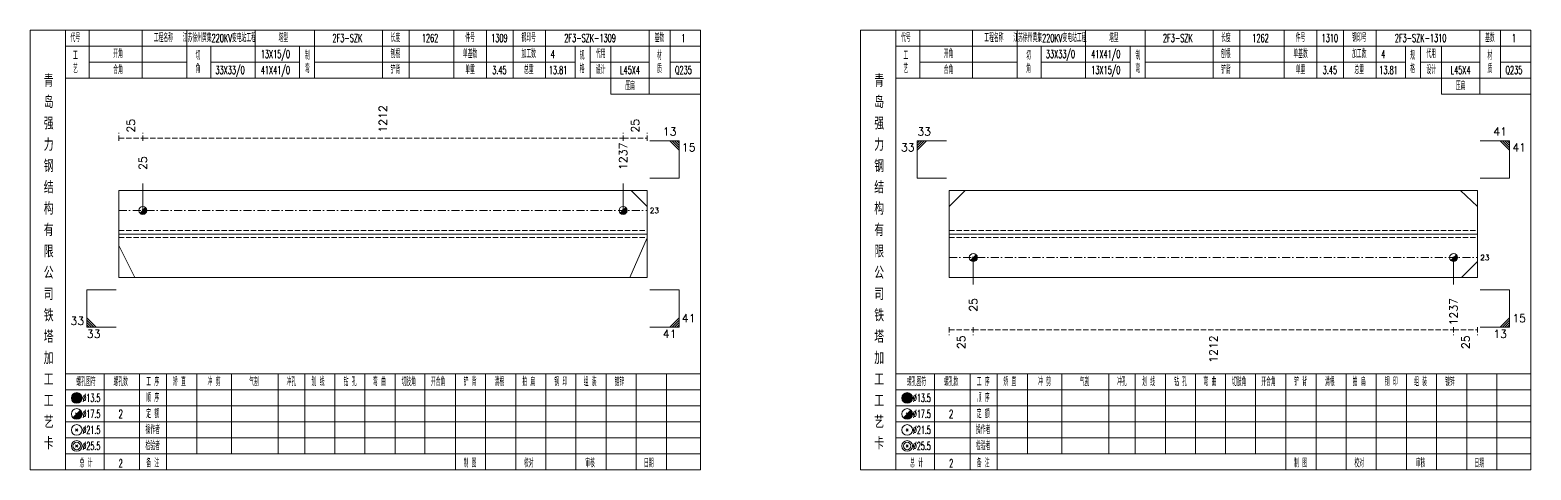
# Model space of a CAD drawing. Extents: x 0 to 4623, y -1159 to 4890.
# Drawn here: x 4048 to 4611, y 450 to 615 of the extents above; entities that cross this region are included whole.
import ezdxf
from ezdxf.enums import TextEntityAlignment as Align

# ---------------------------------------------------------------- set-up
doc = ezdxf.new("R2010")
doc.units = 0
doc.header["$MEASUREMENT"] = 0
doc.linetypes.add('一点画线', pattern=[5.2, 3, -1, 0.2, -1])
doc.linetypes.add('虚线', pattern=[2.75, 2, -0.75])
doc.layers.get('0').update_dxf_attribs({"linetype": 'CONTINUOUS', "lineweight": 25})
for name, color, linetype, lineweight in [('1', 7, 'CONTINUOUS', 25), ('4', 7, 'CONTINUOUS', 25), ('5', 7, 'CONTINUOUS', 25)]:
    doc.layers.add(name, color=color, linetype=linetype, lineweight=lineweight)
doc.styles.get("Standard").update_dxf_attribs({"font": 'simplex.shx', "width": 0.7, "height": 3, "bigfont": 'gbhzfs.shx'})

# ---------------------------------------------------------------- blocks, each defined once
blk = doc.blocks.new('孔17.5')
at = {"layer": '5', "color": 7, "linetype": 'Continuous', "lineweight": 13}
for p, q in [((-0.707, -0.707), (0.707, 0.707)), ((-0.2, 0.2), (0.2, -0.2))]:
    blk.add_line(p, q, dxfattribs=at)
blk.add_circle((0, 0), 1, dxfattribs=at)
for radius in [0.9, 0.8, 0.7, 0.6, 0.5, 0.4, 0.3, 0.2, 0.1]:
    blk.add_arc((0, 0), radius, 225, 45, dxfattribs=at)

msp = doc.modelspace()

# ---------------------------------------------------------------- linework, layer by layer
at = {"color": 8, "linetype": '虚线', "lineweight": 9}
for p, q in [((4081.5, 573.5), (4081.5, 576.5)), ((4081.5, 574.5), (4090.5, 574.5)), ((4090.5, 573.5), (4090.5, 576.5)), ((4090.5, 573.5), (4090.5, 576.5)), ((4090.5, 574.5), (4270.6, 574.5)), ((4270.6, 573.5), (4270.6, 576.5)), ((4270.6, 573.5), (4270.6, 576.5)), ((4270.6, 574.5), (4279.6, 574.5)), ((4279.6, 573.5), (4279.6, 576.5)), ((4392.9, 503.5), (4392.9, 500.5)), ((4392.9, 502.5), (4401.9, 502.5)), ((4401.9, 503.5), (4401.9, 500.5)), ((4401.9, 503.5), (4401.9, 500.5)), ((4401.9, 502.5), (4582, 502.5)), ((4582, 503.5), (4582, 500.5)), ((4582, 503.5), (4582, 500.5)), ((4582, 502.5), (4591, 502.5)), ((4591, 503.5), (4591, 500.5))]:
    msp.add_line(p, q, dxfattribs=at)
at = {"color": 7, "linetype": 'Continuous', "lineweight": 13}
for p, q in [((4291.6, 573.5), (4280.6, 573.5)), ((4288.1, 573.5), (4291.6, 570)), ((4288.975, 573.5), (4291.6, 570.875)), ((4289.85, 573.5), (4291.6, 571.75)), ((4290.725, 573.5), (4291.6, 572.625)), ((4291.6, 559.5), (4291.6, 573.5)), ((4380.9, 573.5), (4391.9, 573.5)), ((4380.9, 559.5), (4380.9, 573.5)), ((4381.775, 573.5), (4380.9, 572.625)), ((4382.65, 573.5), (4380.9, 571.75)), ((4383.525, 573.5), (4380.9, 570.875)), ((4384.4, 573.5), (4380.9, 570)), ((4603, 573.5), (4592, 573.5)), ((4599.5, 573.5), (4603, 570)), ((4600.375, 573.5), (4603, 570.875)), ((4601.25, 573.5), (4603, 571.75)), ((4602.125, 573.5), (4603, 572.625)), ((4603, 559.5), (4603, 573.5)), ((4090.5, 547.333), (4090.5, 557.5)), ((4270.6, 547.333), (4270.6, 557.5)), ((4291.6, 559.5), (4280.6, 559.5)), ((4380.9, 559.5), (4391.9, 559.5)), ((4603, 559.5), (4592, 559.5)), ((4279.6, 548.833), (4273.6, 554.833)), ((4392.9, 548.833), (4398.9, 554.833)), ((4591, 548.833), (4584.564, 554.833)), ((4279.6, 537.048), (4273.164, 522.167)), ((4081.5, 534.144), (4087.5, 522.167)), ((4401.9, 529.667), (4401.9, 519.5)), ((4582, 529.667), (4582, 519.5)), ((4591, 528.167), (4585, 522.167)), ((4069.5, 517.5), (4080.5, 517.5)), ((4069.5, 517.5), (4069.5, 503.5)), ((4291.6, 517.5), (4280.6, 517.5)), ((4291.6, 517.5), (4291.6, 503.5)), ((4603, 517.5), (4592, 517.5)), ((4603, 517.5), (4603, 503.5)), ((4073, 503.5), (4069.5, 507)), ((4288.1, 503.5), (4291.6, 507)), ((4599.5, 503.5), (4603, 507)), ((4072.125, 503.5), (4069.5, 506.125)), ((4071.25, 503.5), (4069.5, 505.25)), ((4070.375, 503.5), (4069.5, 504.375)), ((4069.5, 503.5), (4080.5, 503.5)), ((4291.6, 503.5), (4280.6, 503.5)), ((4288.975, 503.5), (4291.6, 506.125)), ((4289.85, 503.5), (4291.6, 505.25)), ((4290.725, 503.5), (4291.6, 504.375)), ((4603, 503.5), (4592, 503.5)), ((4600.375, 503.5), (4603, 506.125)), ((4601.25, 503.5), (4603, 505.25)), ((4602.125, 503.5), (4603, 504.375))]:
    msp.add_line(p, q, dxfattribs=at)
at = {"color": 7, "linetype": 'Continuous', "lineweight": 18}
for p, q in [((4081.5, 554.833), (4081.5, 522.167)), ((4081.5, 554.833), (4279.6, 554.833)), ((4279.6, 554.833), (4279.6, 522.167)), ((4392.9, 554.833), (4392.9, 522.167)), ((4392.9, 554.833), (4591, 554.833)), ((4591, 554.833), (4591, 522.167)), ((4081.5, 538.5), (4279.6, 538.5)), ((4392.9, 538.5), (4591, 538.5))]:
    msp.add_line(p, q, dxfattribs=at)
at = {"color": 3, "linetype": '一点画线', "lineweight": 13}
for p, q in [((4081.5, 547.333), (4279.6, 547.333)), ((4392.9, 529.667), (4591, 529.667))]:
    msp.add_line(p, q, dxfattribs=at)
at = {"color": 1, "linetype": '虚线', "lineweight": 18}
for p, q in [((4081.5, 539.833), (4279.6, 539.833)), ((4081.5, 537.167), (4279.6, 537.167)), ((4392.9, 539.833), (4591, 539.833)), ((4392.9, 537.167), (4591, 537.167))]:
    msp.add_line(p, q, dxfattribs=at)
at = {"layer": '1', "color": 7, "linetype": 'Continuous', "lineweight": 18}
for p, q in [((4081.5, 522.167), (4279.6, 522.167)), ((4392.9, 522.167), (4591, 522.167))]:
    msp.add_line(p, q, dxfattribs=at)
at = {"layer": '4', "color": 1, "linetype": 'Continuous', "lineweight": 18}
for p, q in [((4061.5, 450), (4061.5, 615)), ((4070.4, 597), (4070.4, 615)), ((4090.2, 597), (4090.2, 615)), ((4107, 597), (4107, 615)), ((4132.6, 597), (4132.6, 615)), ((4154.9, 597), (4154.9, 615)), ((4180.4, 597), (4180.4, 615)), ((4190.4, 597), (4190.4, 615)), ((4207.1, 597), (4207.1, 615)), ((4219.3, 597), (4219.3, 615)), ((4229.3, 597), (4229.3, 615)), ((4241.5, 597), (4241.5, 615)), ((4280.4, 591), (4280.4, 615)), ((4288.2, 597), (4288.2, 615)), ((4372.9, 450), (4372.9, 615)), ((4381.8, 597), (4381.8, 615)), ((4401.6, 597), (4401.6, 615)), ((4418.4, 597), (4418.4, 615)), ((4444, 597), (4444, 615)), ((4466.3, 597), (4466.3, 615)), ((4491.8, 597), (4491.8, 615)), ((4501.8, 597), (4501.8, 615)), ((4518.5, 597), (4518.5, 615)), ((4530.7, 597), (4530.7, 615)), ((4540.7, 597), (4540.7, 615)), ((4552.9, 597), (4552.9, 615)), ((4591.8, 591), (4591.8, 615)), ((4599.6, 597), (4599.6, 615)), ((4061.5, 609), (4299.6, 609)), ((4116, 597), (4116, 609)), ((4149.3, 597), (4149.3, 609)), ((4252.6, 597), (4252.6, 609)), ((4258.2, 597), (4258.2, 609)), ((4266, 591), (4266, 609)), ((4372.9, 609), (4611, 609)), ((4427.4, 597), (4427.4, 609)), ((4460.7, 597), (4460.7, 609)), ((4564, 597), (4564, 609)), ((4569.6, 597), (4569.6, 609)), ((4577.4, 591), (4577.4, 609)), ((4070.4, 603), (4107, 603)), ((4116, 603), (4149.3, 603)), ((4154.9, 603), (4252.6, 603)), ((4258.2, 603), (4280.4, 603)), ((4288.2, 603), (4299.6, 603)), ((4381.8, 603), (4418.4, 603)), ((4427.4, 603), (4460.7, 603)), ((4466.3, 603), (4564, 603)), ((4569.6, 603), (4591.8, 603)), ((4599.6, 603), (4611, 603)), ((4061.5, 597), (4299.6, 597)), ((4372.9, 597), (4611, 597)), ((4266, 591), (4299.6, 591)), ((4577.4, 591), (4611, 591)), ((4061.5, 486), (4299.6, 486)), ((4076, 450), (4076, 486)), ((4089.3, 450), (4089.3, 486)), ((4099.4, 450), (4099.4, 486)), ((4110.8, 456), (4110.8, 486)), ((4123.7, 456), (4123.7, 486)), ((4141.3, 456), (4141.3, 486)), ((4151.2, 456), (4151.2, 486)), ((4162.5, 456), (4162.5, 486)), ((4173.8, 456), (4173.8, 486)), ((4185.1, 456), (4185.1, 486)), ((4196.3, 456), (4196.3, 486)), ((4207.7, 456), (4207.7, 486)), ((4219, 456), (4219, 486)), ((4230.3, 456), (4230.3, 486)), ((4241.6, 456), (4241.6, 486)), ((4252.9, 456), (4252.9, 486)), ((4264.2, 456), (4264.2, 486)), ((4275.5, 456), (4275.5, 486)), ((4286.8, 456), (4286.8, 486)), ((4372.9, 486), (4611, 486)), ((4387.4, 450), (4387.4, 486)), ((4400.7, 450), (4400.7, 486)), ((4410.8, 450), (4410.8, 486)), ((4422.2, 456), (4422.2, 486)), ((4435.1, 456), (4435.1, 486)), ((4452.7, 456), (4452.7, 486)), ((4462.6, 456), (4462.6, 486)), ((4473.9, 456), (4473.9, 486)), ((4485.2, 456), (4485.2, 486)), ((4496.5, 456), (4496.5, 486)), ((4507.7, 456), (4507.7, 486)), ((4519.1, 456), (4519.1, 486)), ((4530.4, 456), (4530.4, 486)), ((4541.7, 456), (4541.7, 486)), ((4553, 456), (4553, 486)), ((4564.3, 456), (4564.3, 486)), ((4575.6, 456), (4575.6, 486)), ((4586.9, 456), (4586.9, 486)), ((4598.2, 456), (4598.2, 486)), ((4061.5, 480), (4299.6, 480)), ((4372.9, 480), (4611, 480)), ((4061.5, 474), (4299.6, 474)), ((4372.9, 474), (4611, 474)), ((4061.5, 468), (4299.6, 468)), ((4372.9, 468), (4611, 468)), ((4061.5, 462), (4299.6, 462)), ((4372.9, 462), (4611, 462)), ((4061.5, 456), (4299.6, 456)), ((4207.7, 450), (4207.7, 456)), ((4219, 450), (4219, 456)), ((4230.3, 450), (4230.3, 456)), ((4241.6, 450), (4241.6, 456)), ((4252.9, 450), (4252.9, 456)), ((4264.2, 450), (4264.2, 456)), ((4275.5, 450), (4275.5, 456)), ((4286.8, 450), (4286.8, 456)), ((4372.9, 456), (4611, 456)), ((4519.1, 450), (4519.1, 456)), ((4530.4, 450), (4530.4, 456)), ((4541.7, 450), (4541.7, 456)), ((4553, 450), (4553, 456)), ((4564.3, 450), (4564.3, 456)), ((4575.6, 450), (4575.6, 456)), ((4586.9, 450), (4586.9, 456)), ((4598.2, 450), (4598.2, 456))]:
    msp.add_line(p, q, dxfattribs=at)
at = {"layer": '4', "color": 7, "linetype": 'Continuous', "lineweight": 13}
for p, q in [((4065.5, 476.8), (4065.9, 477.2)), ((4065.9, 476.8), (4065.5, 477.2)), ((4376.9, 476.8), (4377.3, 477.2)), ((4377.3, 476.8), (4376.9, 477.2)), ((4064.286, 469.586), (4067.114, 472.414)), ((4065.3, 471.4), (4066.1, 470.6)), ((4375.686, 469.586), (4378.514, 472.414)), ((4376.7, 471.4), (4377.5, 470.6)), ((4065.3, 464.6), (4066.1, 465.4)), ((4065.3, 465.4), (4066.1, 464.6)), ((4376.7, 464.6), (4377.5, 465.4)), ((4376.7, 465.4), (4377.5, 464.6)), ((4065.3, 458.6), (4066.1, 459.4)), ((4065.3, 459.4), (4066.1, 458.6)), ((4376.7, 458.6), (4377.5, 459.4)), ((4376.7, 459.4), (4377.5, 458.6))]:
    msp.add_line(p, q, dxfattribs=at)
at = {"layer": '4', "color": 1, "linetype": 'Continuous', "lineweight": 18}
for points in [[(4048.2, 615), (4048.2, 450), (4299.6, 450), (4299.6, 615)], [(4359.6, 615), (4359.6, 450), (4611, 450), (4611, 615)]]:
    msp.add_lwpolyline(points, close=True, dxfattribs=at)
at = {"layer": '4', "color": 7, "linetype": 'Continuous', "lineweight": 13}
for centre, radius in [((4065.7, 477), 2), ((4065.7, 477), 1.8), ((4065.7, 477), 1.6), ((4065.7, 477), 1.4), ((4377.1, 477), 2), ((4377.1, 477), 1.8), ((4377.1, 477), 1.6), ((4377.1, 477), 1.4), ((4065.7, 471), 2), ((4065.7, 477), 1.2), ((4065.7, 477), 1), ((4065.7, 477), 0.8), ((4065.7, 477), 0.6), ((4065.7, 477), 0.4), ((4065.7, 477), 0.2), ((4377.1, 471), 2), ((4377.1, 477), 1.2), ((4377.1, 477), 1), ((4377.1, 477), 0.8), ((4377.1, 477), 0.6), ((4377.1, 477), 0.4), ((4377.1, 477), 0.2), ((4065.7, 465), 2), ((4377.1, 465), 2), ((4065.7, 459), 2), ((4065.7, 459), 1.4), ((4377.1, 459), 2), ((4377.1, 459), 1.4)]:
    msp.add_circle(centre, radius, dxfattribs=at)
for centre, radius in [((4065.7, 471), 1.8), ((4065.7, 471), 1.6), ((4065.7, 471), 1.4), ((4065.7, 471), 1.2), ((4065.7, 471), 1), ((4065.7, 471), 0.8), ((4065.7, 471), 0.6), ((4065.7, 471), 0.4), ((4065.7, 471), 0.2), ((4377.1, 471), 1.8), ((4377.1, 471), 1.6), ((4377.1, 471), 1.4), ((4377.1, 471), 1.2), ((4377.1, 471), 1), ((4377.1, 471), 0.8), ((4377.1, 471), 0.6), ((4377.1, 471), 0.4), ((4377.1, 471), 0.2)]:
    msp.add_arc(centre, radius, 225, 45, dxfattribs=at)

# ---------------------------------------------------------------- block references
at = {"color": 7, "linetype": 'Continuous', "lineweight": 13, "xscale": 1.5, "yscale": 1.5, "zscale": 1.5}
for p in [(4090.5, 547.333), (4270.6, 547.333)]:
    msp.add_blockref('孔17.5', p, dxfattribs=at)
at = {"layer": '1', "color": 7, "linetype": 'Continuous', "lineweight": 13, "xscale": 1.5, "yscale": 1.5, "zscale": 1.5}
for p in [(4401.9, 529.667), (4582, 529.667)]:
    msp.add_blockref('孔17.5', p, dxfattribs=at)

# ---------------------------------------------------------------- texts
at = {"color": 8, "linetype": 'Continuous', "lineweight": 9}
for s, p in [('1212', (4180.55, 576.5)), ('25', (4086, 576.5)), ('25', (4275.1, 576.5))]:
    msp.add_text(s, height=3, rotation=90, dxfattribs=at).set_placement(p, align=Align.MIDDLE_LEFT)
at = {"color": 7, "linetype": 'Continuous', "lineweight": 13}
for s, p in [('13', (4290.6, 574.5)), ('41', (4602, 574.5)), ('33', (4068.5, 503.5))]:
    msp.add_text(s, height=3, dxfattribs=at).set_placement(p, align=Align.BOTTOM_RIGHT)
for s, p in [('33', (4380.9, 574.5)), ('41', (4292.6, 504.5)), ('15', (4604, 504.5))]:
    msp.add_text(s, height=3, dxfattribs=at).set_placement(p, align=Align.BOTTOM_LEFT)
for s, p in [('1237', (4270.6, 562.5)), ('25', (4090.5, 562.5))]:
    msp.add_text(s, height=3, rotation=90, dxfattribs=at).set_placement(p, align=Align.MIDDLE_LEFT)
for s, p in [('15', (4292.6, 572.5)), ('41', (4604, 572.5)), ('33', (4069.5, 502.5))]:
    msp.add_text(s, height=3, dxfattribs=at).set_placement(p, align=Align.TOP_LEFT)
for s, p in [('33', (4379.9, 572.5)), ('41', (4290.6, 502.5)), ('13', (4602, 502.5))]:
    msp.add_text(s, height=3, dxfattribs=at).set_placement(p, align=Align.TOP_RIGHT)
for p in [(4280.6, 547.333), (4592, 529.667)]:
    msp.add_text('23', height=2, dxfattribs=at).set_placement(p, align=Align.MIDDLE_LEFT)
at = {"color": 8, "linetype": 'Continuous', "lineweight": 9}
for s, p in [('25', (4397.4, 500.5)), ('1212', (4491.95, 500.5)), ('25', (4586.5, 500.5))]:
    msp.add_text(s, height=3, rotation=90, dxfattribs=at).set_placement(p, align=Align.MIDDLE_RIGHT)
at = {"layer": '1', "color": 7, "linetype": 'Continuous', "lineweight": 13}
for s, p in [('25', (4401.9, 514.5)), ('1237', (4582, 514.5))]:
    msp.add_text(s, height=3, rotation=90, dxfattribs=at).set_placement(p, align=Align.MIDDLE_RIGHT)
at = {"layer": '4', "color": 1, "linetype": 'Continuous', "lineweight": 13}
for s, height, width, p in [('代号', 3, 0.6, (4065.2, 612)), ('工程名称', 3, 0.6, (4098.2, 612)), ('江苏徐州黄集220KV变电站工程', 3, 0.6, (4119.2, 612)), ('塔型', 3, 0.6, (4143.2, 612)), ('2F3-SZK', 3, 0.6, (4167.2, 612)), ('长度', 3, 0.6, (4185.2, 612)), ('1262', 3, 0.6, (4198.2, 612)), ('件号', 3, 0.6, (4213.2, 612)), ('1309', 3, 0.6, (4224.2, 612)), ('钢印号', 3, 0.6, (4235.2, 612)), ('2F3-SZK-1309', 3, 0.6, (4258.2, 612)), ('基数', 3, 0.6, (4284.2, 612)), ('1', 3, 0.6, (4293.2, 612)), ('代号', 3, 0.6, (4376.6, 612)), ('工程名称', 3, 0.6, (4409.6, 612)), ('江苏徐州黄集220KV变电站工程', 3, 0.6, (4430.6, 612)), ('塔型', 3, 0.6, (4454.6, 612)), ('2F3-SZK', 3, 0.6, (4478.6, 612)), ('长度', 3, 0.6, (4496.6, 612)), ('1262', 3, 0.6, (4509.6, 612)), ('件号', 3, 0.6, (4524.6, 612)), ('1310', 3, 0.6, (4535.6, 612)), ('钢印号', 3, 0.6, (4546.6, 612)), ('2F3-SZK-1310', 3, 0.6, (4569.6, 612)), ('基数', 3, 0.6, (4595.6, 612)), ('1', 3, 0.6, (4604.6, 612)), ('13X15/0', 3, 0.6, (4140.2, 606)), ('33X33/0', 3, 0.6, (4434.6, 606)), ('41X41/0', 3, 0.6, (4451.6, 606)), ('工', 3, 0.6, (4065.2, 605.4)), ('艺', 3, 0.6, (4065.2, 600.4)), ('开角', 3, 0.6, (4081.2, 606)), ('切', 3, 0.6, (4111.2, 605.4)), ('角', 3, 0.6, (4111.2, 600.4)), ('制', 3, 0.6, (4152.2, 605.4)), ('弯', 3, 0.6, (4152.2, 600.4)), ('刨根', 3, 0.6, (4185.2, 606)), ('单基数', 3, 0.6, (4213.2, 606)), ('加工数', 3, 0.6, (4235.2, 606)), ('4', 3, 0.6, (4244.2, 606)), ('格', 3, 0.6, (4255.2, 600.4)), ('规', 3, 0.6, (4255.2, 605.4)), ('代用', 3, 0.6, (4262.2, 606)), ('材', 3, 0.6, (4284.2, 605.4)), ('工', 3, 0.6, (4376.6, 605.4)), ('艺', 3, 0.6, (4376.6, 600.4)), ('开角', 3, 0.6, (4392.6, 606)), ('切', 3, 0.6, (4422.6, 605.4)), ('角', 3, 0.6, (4422.6, 600.4)), ('制', 3, 0.6, (4463.6, 605.4)), ('弯', 3, 0.6, (4463.6, 600.4)), ('刨根', 3, 0.6, (4496.6, 606)), ('单基数', 3, 0.6, (4524.6, 606)), ('加工数', 3, 0.6, (4546.6, 606)), ('4', 3, 0.6, (4555.6, 606)), ('格', 3, 0.6, (4566.6, 600.4)), ('规', 3, 0.6, (4566.6, 605.4)), ('代用', 3, 0.6, (4573.6, 606)), ('材', 3, 0.6, (4595.6, 605.4)), ('青', 4.6, 0.8, (4055.2, 596)), ('合角', 3, 0.6, (4081.2, 600)), ('33X33/0', 3, 0.6, (4123.2, 600)), ('41X41/0', 3, 0.6, (4140.2, 600)), ('铲背', 3, 0.6, (4185.2, 600)), ('单重', 3, 0.6, (4213.2, 600)), ('3.45', 3, 0.6, (4224.2, 600)), ('总重', 3, 0.6, (4235.2, 600)), ('13.81', 3, 0.6, (4246.2, 600)), ('设计', 3, 0.6, (4262.2, 600)), ('L45X4', 3, 0.6, (4273.2, 600)), ('质', 3, 0.6, (4284.2, 600.4)), ('Q235', 3, 0.6, (4293.2, 600)), ('青', 4.6, 0.8, (4366.6, 596)), ('合角', 3, 0.6, (4392.6, 600)), ('13X15/0', 3, 0.6, (4451.6, 600)), ('铲背', 3, 0.6, (4496.6, 600)), ('单重', 3, 0.6, (4524.6, 600)), ('3.45', 3, 0.6, (4535.6, 600)), ('总重', 3, 0.6, (4546.6, 600)), ('13.81', 3, 0.6, (4557.6, 600)), ('设计', 3, 0.6, (4573.6, 600)), ('L45X4', 3, 0.6, (4584.6, 600)), ('质', 3, 0.6, (4595.6, 600.4)), ('Q235', 3, 0.6, (4604.6, 600)), ('压扁', 3, 0.6, (4273.2, 594)), ('压扁', 3, 0.6, (4584.6, 594)), ('岛', 4.6, 0.8, (4055.2, 588)), ('岛', 4.6, 0.8, (4366.6, 588)), ('强', 4.6, 0.8, (4055.2, 580)), ('强', 4.6, 0.8, (4366.6, 580)), ('力', 4.6, 0.8, (4055.2, 572)), ('力', 4.6, 0.8, (4366.6, 572)), ('钢', 4.6, 0.8, (4055.2, 564)), ('钢', 4.6, 0.8, (4366.6, 564)), ('结', 4.6, 0.8, (4055.2, 556)), ('结', 4.6, 0.8, (4366.6, 556)), ('构', 4.6, 0.8, (4055.2, 548)), ('构', 4.6, 0.8, (4366.6, 548)), ('有', 4.6, 0.8, (4055.2, 540)), ('有', 4.6, 0.8, (4366.6, 540)), ('限', 4.6, 0.8, (4055.2, 532)), ('限', 4.6, 0.8, (4366.6, 532)), ('公', 4.6, 0.8, (4055.2, 524)), ('公', 4.6, 0.8, (4366.6, 524)), ('司', 4.6, 0.8, (4055.2, 516)), ('司', 4.6, 0.8, (4366.6, 516)), ('铁', 4.6, 0.8, (4055.2, 508)), ('铁', 4.6, 0.8, (4366.6, 508)), ('塔', 4.6, 0.8, (4055.2, 500)), ('塔', 4.6, 0.8, (4366.6, 500)), ('加', 4.6, 0.8, (4055.2, 492)), ('加', 4.6, 0.8, (4366.6, 492)), ('工', 4.6, 0.8, (4055.2, 484)), ('螺孔图符', 3, 0.6, (4069.2, 483)), ('螺孔数', 3, 0.6, (4082.2, 483)), ('工 序', 3, 0.6, (4094.2, 483)), ('矫 直', 3, 0.6, (4104.2, 483)), ('冲 剪', 3, 0.6, (4117.2, 483)), ('气割', 3, 0.6, (4132.2, 483)), ('冲孔', 3, 0.6, (4146.2, 483)), ('划 线', 3, 0.6, (4156.2, 483)), ('钻 孔', 3, 0.6, (4168.2, 483)), ('弯 曲', 3, 0.6, (4179.2, 483)), ('切肢角', 3, 0.6, (4190.2, 483)), ('开合角', 3, 0.6, (4201.2, 483)), ('铲 背', 3, 0.6, (4213.2, 483)), ('清根', 3, 0.6, (4224.2, 483)), ('拍 扁', 3, 0.6, (4235.2, 483)), ('钢 印', 3, 0.6, (4247.2, 483)), ('组 装', 3, 0.6, (4258.2, 483)), ('镀锌', 3, 0.6, (4269.2, 483)), ('工', 4.6, 0.8, (4366.6, 484)), ('螺孔图符', 3, 0.6, (4380.6, 483)), ('螺孔数', 3, 0.6, (4393.6, 483)), ('工 序', 3, 0.6, (4405.6, 483)), ('矫 直', 3, 0.6, (4415.6, 483)), ('冲 剪', 3, 0.6, (4428.6, 483)), ('气割', 3, 0.6, (4443.6, 483)), ('冲孔', 3, 0.6, (4457.6, 483)), ('划 线', 3, 0.6, (4467.6, 483)), ('钻 孔', 3, 0.6, (4479.6, 483)), ('弯 曲', 3, 0.6, (4490.6, 483)), ('切肢角', 3, 0.6, (4501.6, 483)), ('开合角', 3, 0.6, (4512.6, 483)), ('铲 背', 3, 0.6, (4524.6, 483)), ('清根', 3, 0.6, (4535.6, 483)), ('拍 扁', 3, 0.6, (4546.6, 483)), ('钢 印', 3, 0.6, (4558.6, 483)), ('组 装', 3, 0.6, (4569.6, 483)), ('镀锌', 3, 0.6, (4580.6, 483)), ('%%C13.5', 3, 0.5, (4071.2, 477)), ('顺 序', 3, 0.6, (4094.2, 477)), ('%%C13.5', 3, 0.5, (4382.6, 477)), ('顺 序', 3, 0.6, (4405.6, 477)), ('工', 4.6, 0.8, (4055.2, 476)), ('定 额', 3, 0.6, (4094.2, 471)), ('工', 4.6, 0.8, (4366.6, 476)), ('定 额', 3, 0.6, (4405.6, 471)), ('艺', 4.6, 0.8, (4055.2, 468)), ('%%C17.5', 3, 0.5, (4071.2, 471)), ('2', 3.2, 0.6, (4082.2, 471)), ('艺', 4.6, 0.8, (4366.6, 468)), ('%%C17.5', 3, 0.5, (4382.6, 471)), ('2', 3.2, 0.6, (4393.6, 471)), ('卡', 4.6, 0.8, (4055.2, 460)), ('%%C21.5', 3, 0.5, (4071.2, 465)), ('操作者', 3, 0.6, (4094.2, 465)), ('卡', 4.6, 0.8, (4366.6, 460)), ('%%C21.5', 3, 0.5, (4382.6, 465)), ('操作者', 3, 0.6, (4405.6, 465)), ('%%C25.5', 3, 0.5, (4071.2, 459)), ('检验者', 3, 0.6, (4094.2, 459)), ('%%C25.5', 3, 0.5, (4382.6, 459)), ('检验者', 3, 0.6, (4405.6, 459)), ('总 计', 3, 0.6, (4069.2, 452.5)), ('2', 3, 0.6, (4082.2, 452.5)), ('备 注', 3, 0.6, (4094.2, 452.5)), ('制 图', 3, 0.6, (4213.2, 452.5)), ('校对', 3, 0.6, (4235.2, 452.5)), ('审核', 3, 0.6, (4258.2, 452.5)), ('日期', 3, 0.6, (4280.2, 452.5)), ('总 计', 3, 0.6, (4380.6, 452.5)), ('2', 3, 0.6, (4393.6, 452.5)), ('备 注', 3, 0.6, (4405.6, 452.5)), ('制 图', 3, 0.6, (4524.6, 452.5)), ('校对', 3, 0.6, (4546.6, 452.5)), ('审核', 3, 0.6, (4569.6, 452.5)), ('日期', 3, 0.6, (4591.6, 452.5))]:
    msp.add_text(s, height=height, dxfattribs=dict(at, width=width)).set_placement(p, align=Align.MIDDLE_CENTER)

doc.saveas('drawing.dxf')
